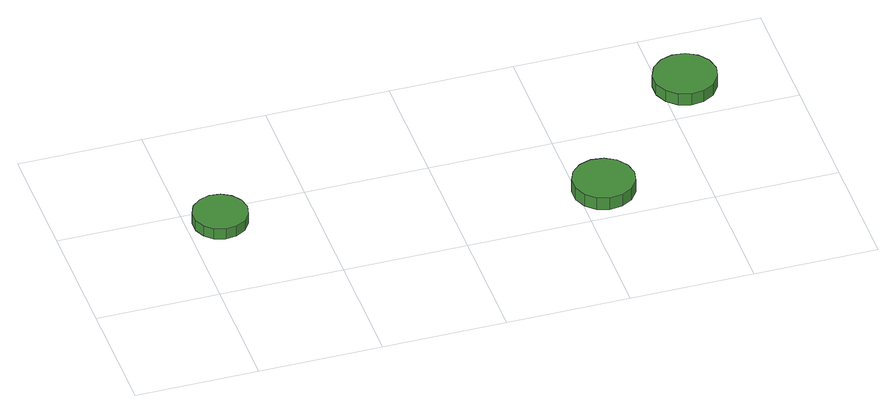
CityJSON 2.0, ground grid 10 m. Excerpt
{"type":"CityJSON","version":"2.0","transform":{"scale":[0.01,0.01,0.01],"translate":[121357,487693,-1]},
"CityObjects":{
"tree1":{"type":"SolitaryVegetationObject","attributes":{"function":"something"},"geometry":[{"type":"MultiSurface","lod":"1","boundaries":[[[0,1,2,3,4,5,6,7,8,9,10,11,12,13,14]],[[15,16,17,18,19,20,21,22,23,24,25,26,27,28,29]],[[0,29,28,1]],[[1,28,27,2]],[[2,27,26,3]],[[3,26,25,4]],[[4,25,24,5]],[[5,24,23,6]],[[6,23,22,7]],[[7,22,21,8]],[[8,21,20,9]],[[9,20,19,10]],[[10,19,18,11]],[[11,18,17,12]],[[12,17,16,13]],[[13,16,15,14]],[[14,15,29,0]]]}]},
"tree2":{"type":"SolitaryVegetationObject","attributes":{"function":"something"},"geometry":[{"type":"MultiSurface","lod":"1","boundaries":[[[30,31,32,33,34,35,36,37,38,39,40,41,42,43,44]],[[45,46,47,48,49,50,51,52,53,54,55,56,57,58,59]],[[30,59,58,31]],[[31,58,57,32]],[[32,57,56,33]],[[33,56,55,34]],[[34,55,54,35]],[[35,54,53,36]],[[36,53,52,37]],[[37,52,51,38]],[[38,51,50,39]],[[39,50,49,40]],[[40,49,48,41]],[[41,48,47,42]],[[42,47,46,43]],[[43,46,45,44]],[[44,45,59,30]]]}]},
"tree3":{"type":"SolitaryVegetationObject","attributes":{"function":"something"},"geometry":[{"type":"MultiSurface","lod":"1","boundaries":[[[60,61,62,63,64,65,66,67,68,69,70,71,72,73,74]],[[75,76,77,78,79,80,81,82,83,84,85,86,87,88,89]],[[60,89,88,61]],[[61,88,87,62]],[[62,87,86,63]],[[63,86,85,64]],[[64,85,84,65]],[[65,84,83,66]],[[66,83,82,67]],[[67,82,81,68]],[[68,81,80,69]],[[69,80,79,70]],[[70,79,78,71]],[[71,78,77,72]],[[72,77,76,73]],[[73,76,75,74]],[[74,75,89,60]]]}]}
},
"vertices":[
[485,838,185],[466,928,185],[412,1002,185],[333,1047,185],[243,1057,185],[156,1028,185],[88,967,185],[51,884,185],[51,793,185],[88,709,185],[156,648,185],[243,620,185],[333,630,185],[412,675,185],[466,749,185],[466,749,88],[412,675,88],[333,630,88],[243,620,88],[156,648,88],[88,709,88],[51,793,88],[51,884,88],[88,967,88],[156,1028,88],[243,1057,88],[333,1047,88],[412,1002,88],[466,928,88],[485,838,88],
[3454,340,190],[3432,441,190],[3371,525,190],[3281,577,190],[3178,588,190],[3079,556,190],[3002,487,190],[2960,392,190],[2960,288,190],[3002,193,190],[3079,124,190],[3178,92,190],[3281,103,190],[3371,154,190],[3432,238,190],[3432,238,77],[3371,154,77],[3281,103,77],[3178,92,77],[3079,124,77],[3002,193,77],[2960,288,77],[2960,392,77],[3002,487,77],[3079,556,77],[3178,588,77],[3281,577,77],[3371,525,77],[3432,441,77],[3454,340,77],
[4446,1390,184],[4424,1494,184],[4362,1579,184],[4270,1632,184],[4165,1643,184],[4065,1610,184],[3986,1540,184],[3943,1443,184],[3943,1337,184],[3986,1241,184],[4065,1170,184],[4165,1137,184],[4270,1149,184],[4362,1201,184],[4424,1287,184],[4424,1287,76],[4362,1201,76],[4270,1149,76],[4165,1137,76],[4065,1170,76],[3986,1241,76],[3943,1337,76],[3943,1443,76],[3986,1540,76],[4065,1610,76],[4165,1643,76],[4270,1632,76],[4362,1579,76],[4424,1494,76],[4446,1390,76]
]}
